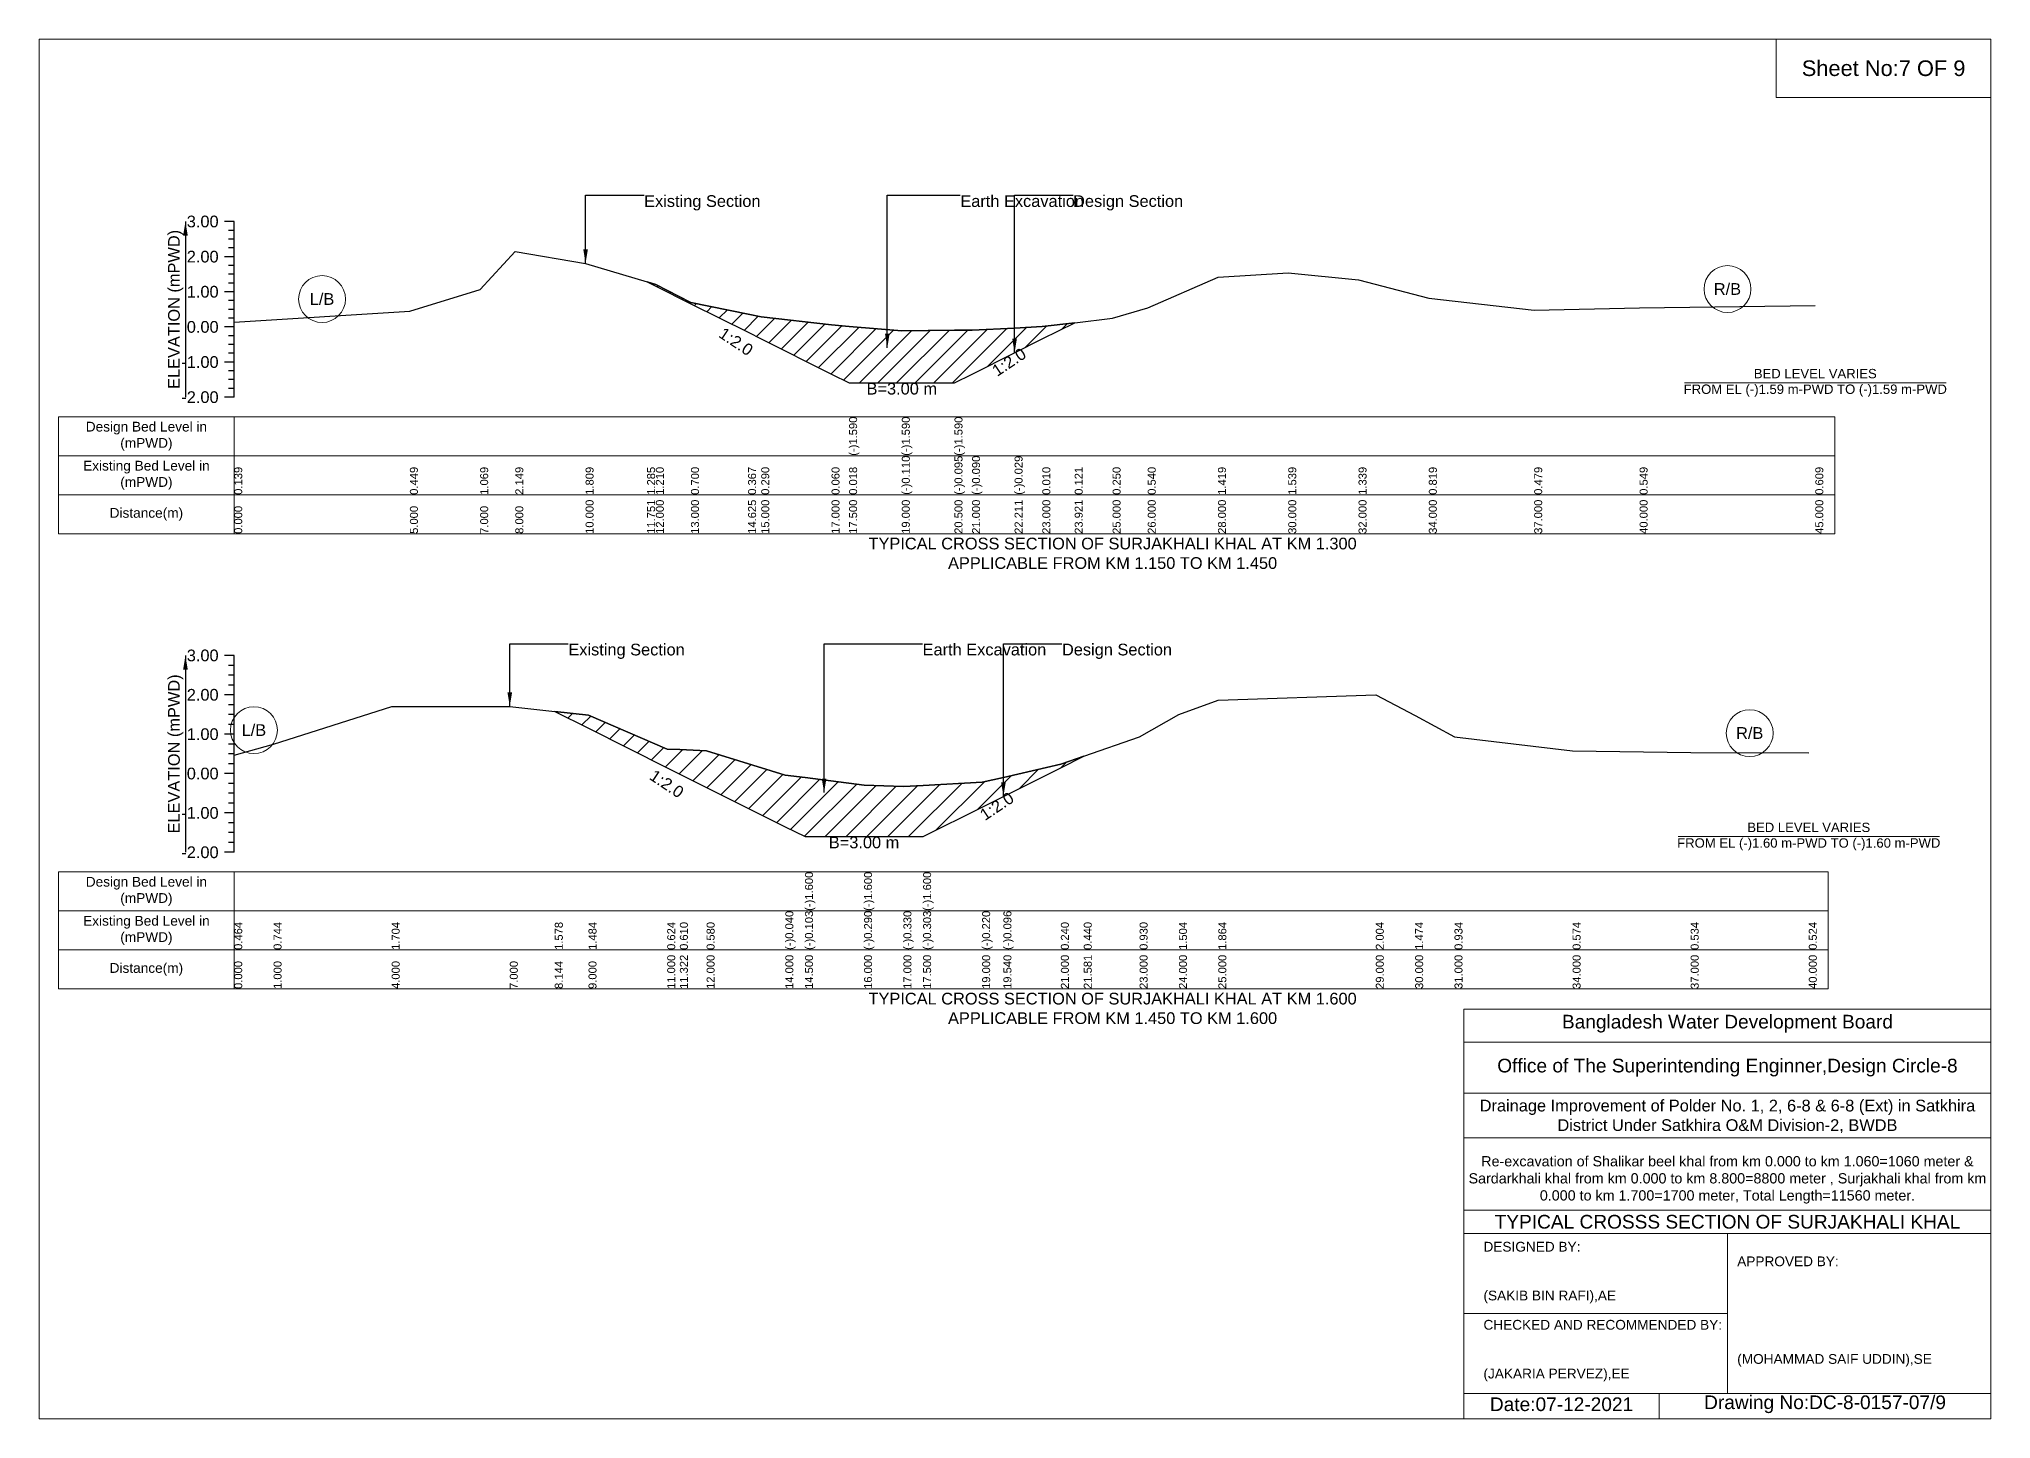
# Model space of a CAD drawing. Header units: inches. Extents: x 93000 to 506000, y -4242 to 0.
# Drawn here: x 480000 to 486000, y -4242 to 0 of the extents above; entities that cross this region are included whole.
import ezdxf

# ---------------------------------------------------------------- set-up
doc = ezdxf.new("R2010")
doc.units = ezdxf.units.IN
doc.header["$LTSCALE"] = 7
doc.header["$MEASUREMENT"] = 0
for name, color, linetype, lineweight in [('Cross section Data Border', 7, 'Continuous', 9), ('Cross Section Labels', 7, 'Continuous', 9), ('Existing_Bed_Level for Xsection', 7, 'Continuous', 25)]:
    doc.layers.add(name, color=color, linetype=linetype, lineweight=lineweight)
doc.styles.get("Standard").update_dxf_attribs({"font": 'arial.ttf'})
doc.dimstyles.get("Standard").update_dxf_attribs({"dimtxt": 0.18, "dimasz": 0.18, "dimexe": 0.18, "dimexo": 0.0625, "dimgap": 0.09, "dimtad": 0, "dimtih": 1, "dimtoh": 1, "dimdec": 4, "dimzin": 0, "dimdsep": 46, "dimtxsty": 'Standard', "dimcen": 0.09, "dimadec": 0, "dimazin": 0, "dimtfac": 1, "dimtdec": 4, "dimtofl": 0, "dimtmove": 0, "dimatfit": 3, "dimfxl": 1, "dimtolj": 1, "dimtzin": 0, "dimarcsym": 0})

msp = doc.modelspace()

# ---------------------------------------------------------------- hatches: boundary and pattern name
at = {"layer": 'Existing_Bed_Level for Xsection'}
h = msp.add_hatch(dxfattribs=at)
h.set_pattern_fill('ANSI31', color=256, scale=324, style=0)
h.paths.add_polyline_path([(481869.1, -746.4), (481896, -759.8), (482004, -813.8), (482179.5, -901.6), (482220, -921.8), (482436, -1029.8), (482490, -1056.8), (482652, -1056.8), (482814, -1056.8), (482868, -1029.8), (482998.7, -964.5), (483084, -921.8), (483183.5, -872.1), (483084, -884), (482998.7, -888.3), (482868, -894.8), (482814, -895.4), (482652, -897), (482490, -883.2), (482436, -878.6), (482220, -853.8), (482179.5, -845.5), (482004, -809.5), (481896, -754.4)])
h = msp.add_hatch(dxfattribs=at)
h.set_pattern_fill('ANSI31', color=256, scale=363, style=0)
h.paths.add_polyline_path([(481585.4, -2067.1), (481689, -2118.9), (481931, -2239.9), (481969.9, -2259.4), (482052, -2300.4), (482294, -2421.4), (482354.5, -2451.7), (482536, -2451.7), (482657, -2451.7), (482717.5, -2451.7), (482899, -2360.9), (482964.4, -2328.2), (483141, -2239.9), (483211.3, -2204.8), (483141, -2229), (482964.4, -2269.7), (482899, -2284.7), (482717.5, -2294.7), (482657, -2298), (482536, -2293.2), (482354.5, -2270.5), (482294, -2262.9), (482052, -2187.9), (481969.9, -2184.3), (481931, -2182.6), (481689, -2078.5)])

# ---------------------------------------------------------------- linework, layer by layer
at = {"layer": 'Cross section Data Border'}
for points in [[(480060, -1161.1), (485520, -1161.1), (485520, -1521.1), (480060, -1521.1)], [(480060, -2560.1), (485500, -2560.1), (485500, -2920.1), (480060, -2920.1)]]:
    msp.add_lwpolyline(points, close=True, dxfattribs=at)
for points in [[(480600, -1161.1), (480600, -1521.1)], [(480060, -1281.1), (485520, -1281.1)], [(480060, -1401.1), (485520, -1401.1)], [(480600, -2560.1), (480600, -2920.1)], [(480060, -2680.1), (485500, -2680.1)], [(480060, -2800.1), (485500, -2800.1)]]:
    msp.add_lwpolyline(points, dxfattribs=at)
at = {"layer": 'Cross Section Labels'}
for points in [[(480000, 0), (486000, 0), (486000, -4242), (480000, -4242)], [(485340, 0), (486000, 0), (486000, -180), (485340, -180)]]:
    msp.add_lwpolyline(points, close=True, dxfattribs=at)
for points in [[(485058.1, -1056.8), (485861.9, -1056.8)], [(485038.1, -2451.7), (485841.9, -2451.7)], [(484380, -4242), (484380, -2982), (486000, -2982)], [(484380, -3084), (486000, -3084)], [(484380, -3240), (486000, -3240)], [(484380, -3378), (486000, -3378)], [(484380, -3600), (486000, -3600)], [(484380, -3672), (486000, -3672)], [(485190, -3672), (485190, -4164)], [(484380, -3918), (485190, -3918)], [(484380, -4164), (486000, -4164)], [(484980, -4164), (484980, -4242)]]:
    msp.add_lwpolyline(points, dxfattribs=at)
for centre in [(485190, -768.6), (480870, -799.4), (480660.5, -2124.5), (485258.5, -2133.6)]:
    msp.add_circle(centre, 72, dxfattribs=at)
at = {"layer": 'Existing_Bed_Level for Xsection'}
for points in [[(480600, -561.1), (480570, -561.1)], [(480600, -588.1), (480582, -588.1)], [(480600, -1101.1), (480600, -993.1), (480600, -885.1), (480600, -777.1), (480600, -669.1), (480600, -561.1)], [(480600, -615.1), (480582, -615.1)], [(480600, -642.1), (480582, -642.1)], [(480600, -870.1), (481140, -836.6), (481356, -769.7), (481464, -653), (481680, -689.7), (481869.1, -746.4), (481896, -754.4), (482004, -809.5), (482179.5, -845.5), (482220, -853.8), (482436, -878.6), (482490, -883.2), (482490, -883.2), (482652, -897), (482652, -897), (482814, -895.4), (482814, -895.4), (482868, -894.8), (482998.7, -888.3), (483084, -884), (483183.5, -872.1), (483300, -858.1), (483408, -826.8), (483624, -731.9), (483840, -718.9), (484056, -740.5), (484272, -796.7), (484596, -833.4), (484920, -825.8), (485460, -819.3)], [(480600, -669.1), (480570, -669.1)], [(480600, -696.1), (480582, -696.1)], [(480600, -777.1), (480570, -777.1)], [(480600, -723.1), (480582, -723.1)], [(480600, -750.1), (480582, -750.1)], [(480600, -804.1), (480582, -804.1)], [(480600, -831.1), (480582, -831.1)], [(480600, -885.1), (480570, -885.1)], [(480600, -858.1), (480582, -858.1)], [(480600, -912.1), (480582, -912.1)], [(480600, -939.1), (480582, -939.1)], [(480600, -993.1), (480570, -993.1)], [(480600, -966.1), (480582, -966.1)], [(480600, -1020.1), (480582, -1020.1)], [(480600, -1047.1), (480582, -1047.1)], [(480600, -1074.1), (480582, -1074.1)], [(480600, -1101.1), (480570, -1101.1)], [(480600, -1895.1), (480570, -1895.1)], [(480600, -2500.1), (480600, -2379.1), (480600, -2258.1), (480600, -2137.1), (480600, -2016.1), (480600, -1895.1)], [(480600, -1925.3), (480582, -1925.3)], [(480600, -1955.6), (480582, -1955.6)], [(480600, -2016.1), (480570, -2016.1)], [(480600, -1985.8), (480582, -1985.8)], [(480600, -2201.9), (480721, -2168), (481084, -2051.9), (481447, -2051.9), (481585.4, -2067.1), (481689, -2078.5), (481931, -2182.6), (481969.9, -2184.3), (482052, -2187.9), (482294, -2262.9), (482354.5, -2270.5), (482354.5, -2270.5), (482536, -2293.2), (482536, -2293.2), (482657, -2298), (482717.5, -2294.7), (482717.5, -2294.7), (482899, -2284.7), (482964.4, -2269.7), (483141, -2229), (483211.3, -2204.8), (483383, -2145.5), (483504, -2076.1), (483625, -2032.5), (484109, -2015.6), (484230, -2079.7), (484351, -2145.1), (484714, -2188.6), (485077, -2193.5), (485440, -2194.7)], [(480600, -2046.3), (480582, -2046.3)], [(480600, -2076.6), (480582, -2076.6)], [(480600, -2137.1), (480570, -2137.1)], [(480600, -2106.8), (480582, -2106.8)], [(480600, -2167.3), (480582, -2167.3)], [(480600, -2197.6), (480582, -2197.6)], [(480600, -2258.1), (480570, -2258.1)], [(480600, -2227.8), (480582, -2227.8)], [(480600, -2288.3), (480582, -2288.3)], [(480600, -2318.6), (480582, -2318.6)], [(480600, -2379.1), (480570, -2379.1)], [(480600, -2348.8), (480582, -2348.8)], [(480600, -2409.3), (480582, -2409.3)], [(480600, -2439.6), (480582, -2439.6)], [(480600, -2500.1), (480570, -2500.1)], [(480600, -2469.8), (480582, -2469.8)]]:
    msp.add_lwpolyline(points, dxfattribs=at)
for points in [[(481869.1, -746.4), (481869.1, -746.4), (481896, -759.8), (482004, -813.8), (482179.5, -901.6), (482220, -921.8), (482436, -1029.8), (482490, -1056.8), (482490, -1056.8), (482652, -1056.8), (482652, -1056.8), (482814, -1056.8), (482814, -1056.8), (482868, -1029.8), (482998.7, -964.5), (483084, -921.8), (483183.5, -872.1), (483084, -884), (482998.7, -888.3), (482868, -894.8), (482814, -895.4), (482814, -895.4), (482652, -897), (482652, -897), (482490, -883.2), (482490, -883.2), (482436, -878.6), (482220, -853.8), (482179.5, -845.5), (482004, -809.5), (481896, -754.4), (481869.1, -746.4)], [(481585.4, -2067.1), (481689, -2118.9), (481931, -2239.9), (481969.9, -2259.4), (482052, -2300.4), (482294, -2421.4), (482354.5, -2451.7), (482354.5, -2451.7), (482536, -2451.7), (482536, -2451.7), (482657, -2451.7), (482717.5, -2451.7), (482717.5, -2451.7), (482899, -2360.9), (482964.4, -2328.2), (483141, -2239.9), (483211.3, -2204.8), (483211.3, -2204.8), (483211.3, -2204.8), (483141, -2229), (482964.4, -2269.7), (482899, -2284.7), (482717.5, -2294.7), (482717.5, -2294.7), (482657, -2298), (482536, -2293.2), (482536, -2293.2), (482354.5, -2270.5), (482354.5, -2270.5), (482294, -2262.9), (482052, -2187.9), (481969.9, -2184.3), (481931, -2182.6), (481689, -2078.5)]]:
    msp.add_lwpolyline(points, close=True, dxfattribs=at)

# ---------------------------------------------------------------- texts
at = {"layer": 'Cross section Data Border', "char_height": 30, "width": 480, "attachment_point": 5}
for s, insert in [('Design Bed Level in (mPWD)', (480330, -1221.1)), ('Existing Bed Level in (mPWD)', (480330, -1341.1)), ('Distance(m)', (480330, -1461.1)), ('Design Bed Level in (mPWD)', (480330, -2620.1)), ('Existing Bed Level in (mPWD)', (480330, -2740.1)), ('Distance(m)', (480330, -2860.1))]:
    msp.add_mtext(s, dxfattribs=dict(at, insert=insert))
at = {"layer": 'Cross Section Labels'}
for s, insert, char_height, attachment_point in [('Sheet No:7 OF 9', (485670, -90), 48, 5), ('Existing Section', (481860, -480.1), 36, 1), ('Earth Excavation', (482832, -480.1), 36, 1), ('Design Section', (483178.7, -480.1), 36, 1), ('L/B', (480870, -799.4), 36, 5), ('R/B', (485190, -768.6), 36, 5), ('BED LEVEL VARIES ^JFROM EL (-)1.59 m-PWD TO (-)1.59 m-PWD', (485460, -1056.8), 28.8, 5), ('B=3.00 m', (482652, -1056.8), 36, 2), ('TYPICAL CROSS SECTION OF SURJAKHALI KHAL AT KM 1.300^JAPPLICABLE FROM KM 1.150 TO KM 1.450', (483300, -1581.1), 36, 5), ('Existing Section', (481627, -1858.8), 36, 1), ('Earth Excavation', (482716, -1858.8), 36, 1), ('Design Section', (483144.4, -1858.8), 36, 1), ('L/B', (480660.5, -2124.5), 36, 5), ('R/B', (485258.5, -2133.6), 36, 5), ('B=3.00 m', (482536, -2451.7), 36, 2), ('BED LEVEL VARIES ^JFROM EL (-)1.60 m-PWD TO (-)1.60 m-PWD', (485440, -2451.7), 28.8, 5), ('TYPICAL CROSS SECTION OF SURJAKHALI KHAL AT KM 1.600^JAPPLICABLE FROM KM 1.450 TO KM 1.600', (483300, -2980.1), 36, 5), ('Bangladesh Water Development Board', (485190, -3027), 42, 5), ('Office of The Superintending Enginner,Design Circle-8', (485190, -3162), 42, 5)]:
    msp.add_mtext(s, dxfattribs=dict(at, insert=insert, char_height=char_height, attachment_point=attachment_point))
at = {"layer": 'Cross Section Labels', "char_height": 36, "attachment_point": 2}
for insert, rotation in [((482152.5, -915.1), 326.30993), ((482971.7, -978), 33.69007), ((481939.7, -2274.5), 326.30993), ((482934.1, -2343.4), 33.69007)]:
    msp.add_mtext('1:2.0', dxfattribs=dict(at, insert=insert, rotation=rotation))
at = {"layer": 'Cross Section Labels'}
for s, insert, char_height, width, attachment_point in [('Drainage Improvement of Polder No. 1, 2, 6-8 & 6-8 (Ext) in Satkhira District Under Satkhira O&M Division-2, BWDB', (485190, -3312), 36, 1680, 5), ('Re-excavation of Shalikar beel khal from km 0.000 to km 1.060=1060 meter & Sardarkhali khal from km 0.000 to km 8.800=8800 meter , Surjakhali khal from km 0.000 to km 1.700=1700 meter, Total Length=11560 meter.', (485190, -3507), 31.4683, 1620, 5), ('TYPICAL CROSSS SECTION OF SURJAKHALI KHAL', (485190, -3636), 42, 1680, 5), ('DESIGNED BY:^J^J^J(SAKIB BIN RAFI),AE', (484440, -3792), 30, 840, 4), ('APPROVED BY:^J^J^J^J^J^J(MOHAMMAD SAIF UDDIN),SE', (485220, -3912), 30, 840, 4), ('CHECKED AND RECOMMENDED BY:^J^J^J(JAKARIA PERVEZ),EE', (484440, -4032), 30, 840, 4), ('Date:07-12-2021', (484680, -4197), 42, 840, 5), ('Drawing No:DC-8-0157-07/9', (485490, -4197), 42, 1320, 5)]:
    msp.add_mtext(s, dxfattribs=dict(at, insert=insert, char_height=char_height, width=width, attachment_point=attachment_point))
at = {"layer": 'Existing_Bed_Level for Xsection', "rotation": 90}
for s, insert, char_height, attachment_point in [('ELEVATION (mPWD)', (480420, -831.1), 36, 5), ('(-)1.590', (482490, -1281.1), 24.6, 1), ('(-)1.590', (482652, -1281.1), 24.6, 1), ('(-)1.590', (482814, -1281.1), 24.6, 1), ('0.139', (480600, -1401.1), 24.6, 1), ('0.449', (481140, -1401.1), 24.6, 1), ('1.069', (481356, -1401.1), 24.6, 1), ('2.149', (481464, -1401.1), 24.6, 1), ('1.809', (481680, -1401.1), 24.6, 1), ('1.285', (481869.1, -1401.1), 24.6, 1), ('1.210', (481896, -1401.1), 24.6, 1), ('0.700', (482004, -1401.1), 24.6, 1), ('0.367', (482179.5, -1401.1), 24.6, 1), ('0.290', (482220, -1401.1), 24.6, 1), ('0.060', (482436, -1401.1), 24.6, 1), ('0.018', (482490, -1401.1), 24.6, 1), ('(-)0.110', (482652, -1401.1), 24.6, 1), ('(-)0.095', (482814, -1401.1), 24.6, 1), ('(-)0.090', (482868, -1401.1), 24.6, 1), ('(-)0.029', (482998.7, -1401.1), 24.6, 1), ('0.010', (483084, -1401.1), 24.6, 1), ('0.121', (483183.5, -1401.1), 24.6, 1), ('0.250', (483300, -1401.1), 24.6, 1), ('0.540', (483408, -1401.1), 24.6, 1), ('1.419', (483624, -1401.1), 24.6, 1), ('1.539', (483840, -1401.1), 24.6, 1), ('1.339', (484056, -1401.1), 24.6, 1), ('0.819', (484272, -1401.1), 24.6, 1), ('0.479', (484596, -1401.1), 24.6, 1), ('0.549', (484920, -1401.1), 24.6, 1), ('0.609', (485460, -1401.1), 24.6, 1), ('0.000', (480600, -1521.1), 24.6, 1), ('5.000', (481140, -1521.1), 24.6, 1), ('7.000', (481356, -1521.1), 24.6, 1), ('8.000', (481464, -1521.1), 24.6, 1), ('10.000', (481680, -1521.1), 24.6, 1), ('11.751', (481869.1, -1521.1), 24.6, 1), ('12.000', (481896, -1521.1), 24.6, 1), ('13.000', (482004, -1521.1), 24.6, 1), ('14.625', (482179.5, -1521.1), 24.6, 1), ('15.000', (482220, -1521.1), 24.6, 1), ('17.000', (482436, -1521.1), 24.6, 1), ('17.500', (482490, -1521.1), 24.6, 1), ('19.000', (482652, -1521.1), 24.6, 1), ('20.500', (482814, -1521.1), 24.6, 1), ('21.000', (482868, -1521.1), 24.6, 1), ('22.211', (482998.7, -1521.1), 24.6, 1), ('23.000', (483084, -1521.1), 24.6, 1), ('23.921', (483183.5, -1521.1), 24.6, 1), ('25.000', (483300, -1521.1), 24.6, 1), ('26.000', (483408, -1521.1), 24.6, 1), ('28.000', (483624, -1521.1), 24.6, 1), ('30.000', (483840, -1521.1), 24.6, 1), ('32.000', (484056, -1521.1), 24.6, 1), ('34.000', (484272, -1521.1), 24.6, 1), ('37.000', (484596, -1521.1), 24.6, 1), ('40.000', (484920, -1521.1), 24.6, 1), ('45.000', (485460, -1521.1), 24.6, 1), ('ELEVATION (mPWD)', (480420, -2197.6), 36, 5), ('(-)1.600', (482354.5, -2680.1), 24.6, 1), ('(-)1.600', (482536, -2680.1), 24.6, 1), ('(-)1.600', (482717.5, -2680.1), 24.6, 1), ('(-)0.040', (482294, -2800.1), 24.6, 1), ('(-)0.103', (482354.5, -2800.1), 24.6, 1), ('(-)0.290', (482536, -2800.1), 24.6, 1), ('(-)0.330', (482657, -2800.1), 24.6, 1), ('(-)0.303', (482717.5, -2800.1), 24.6, 1), ('(-)0.220', (482899, -2800.1), 24.6, 1), ('(-)0.096', (482964.4, -2800.1), 24.6, 1), ('0.464', (480600, -2800.1), 24.6, 1), ('0.744', (480721, -2800.1), 24.6, 1), ('1.704', (481084, -2800.1), 24.6, 1), ('1.578', (481585.4, -2800.1), 24.6, 1), ('1.484', (481689, -2800.1), 24.6, 1), ('0.624', (481931, -2800.1), 24.6, 1), ('0.610', (481969.9, -2800.1), 24.6, 1), ('0.580', (482052, -2800.1), 24.6, 1), ('0.240', (483141, -2800.1), 24.6, 1), ('0.440', (483211.3, -2800.1), 24.6, 1), ('0.930', (483383, -2800.1), 24.6, 1), ('1.504', (483504, -2800.1), 24.6, 1), ('1.864', (483625, -2800.1), 24.6, 1), ('2.004', (484109, -2800.1), 24.6, 1), ('1.474', (484230, -2800.1), 24.6, 1), ('0.934', (484351, -2800.1), 24.6, 1), ('0.574', (484714, -2800.1), 24.6, 1), ('0.534', (485077, -2800.1), 24.6, 1), ('0.524', (485440, -2800.1), 24.6, 1), ('11.000', (481931, -2920.1), 24.6, 1), ('11.322', (481969.9, -2920.1), 24.6, 1), ('12.000', (482052, -2920.1), 24.6, 1), ('14.000', (482294, -2920.1), 24.6, 1), ('14.500', (482354.5, -2920.1), 24.6, 1), ('16.000', (482536, -2920.1), 24.6, 1), ('17.000', (482657, -2920.1), 24.6, 1), ('17.500', (482717.5, -2920.1), 24.6, 1), ('19.000', (482899, -2920.1), 24.6, 1), ('19.540', (482964.4, -2920.1), 24.6, 1), ('21.000', (483141, -2920.1), 24.6, 1), ('21.581', (483211.3, -2920.1), 24.6, 1), ('23.000', (483383, -2920.1), 24.6, 1), ('24.000', (483504, -2920.1), 24.6, 1), ('25.000', (483625, -2920.1), 24.6, 1), ('29.000', (484109, -2920.1), 24.6, 1), ('30.000', (484230, -2920.1), 24.6, 1), ('31.000', (484351, -2920.1), 24.6, 1), ('34.000', (484714, -2920.1), 24.6, 1), ('37.000', (485077, -2920.1), 24.6, 1), ('40.000', (485440, -2920.1), 24.6, 1), ('0.000', (480600, -2920.1), 24.6, 1), ('1.000', (480721, -2920.1), 24.6, 1), ('4.000', (481084, -2920.1), 24.6, 1), ('7.000', (481447, -2920.1), 24.6, 1), ('8.144', (481585.4, -2920.1), 24.6, 1), ('9.000', (481689, -2920.1), 24.6, 1)]:
    msp.add_mtext(s, dxfattribs=dict(at, insert=insert, char_height=char_height, attachment_point=attachment_point))
at = {"layer": 'Existing_Bed_Level for Xsection', "char_height": 36, "attachment_point": 6}
for s, insert in [('3.00', (480552, -561.1)), ('2.00', (480552, -669.1)), ('1.00', (480552, -777.1)), ('0.00', (480552, -885.1)), ('-1.00', (480552, -993.1)), ('-2.00', (480552, -1101.1)), ('3.00', (480552, -1895.1)), ('2.00', (480552, -2016.1)), ('1.00', (480552, -2137.1)), ('0.00', (480552, -2258.1)), ('-1.00', (480552, -2379.1)), ('-2.00', (480552, -2500.1))]:
    msp.add_mtext(s, dxfattribs=dict(at, insert=insert))

# ---------------------------------------------------------------- leaders
at = {"layer": 'Cross Section Labels', "annotation_type": 0, "has_hookline": 1, "hookline_direction": 0}
for points, text_width in [([(481680, -689.7), (481680, -480.1), (481859.9, -480.1)], 350.4), ([(482607.5, -949), (482607.5, -480.1), (482831.9, -480.1)], 372.7), ([(482998.7, -964.5), (482998.7, -480.1), (483178.6, -480.1)], 330.9), ([(481447, -2051.9), (481447, -1858.8), (481626.9, -1858.8)], 350.4), ([(482413.2, -2316.6), (482413.2, -1858.8), (482715.9, -1858.8)], 372.7), ([(482964.4, -2328.2), (482964.4, -1858.8), (483144.3, -1858.8)], 330.9)]:
    msp.add_leader(points, dimstyle='Standard', override={"dimasz": 43.2}, dxfattribs=dict(at, text_width=text_width))
at = {"layer": 'Existing_Bed_Level for Xsection'}
for points in [[(480450, -561.1), (480450, -1101.1)], [(480450, -1895.1), (480450, -2500.1)]]:
    msp.add_leader(points, dimstyle='Standard', override={"dimasz": 43.2}, dxfattribs=at)

doc.saveas('drawing.dxf')
